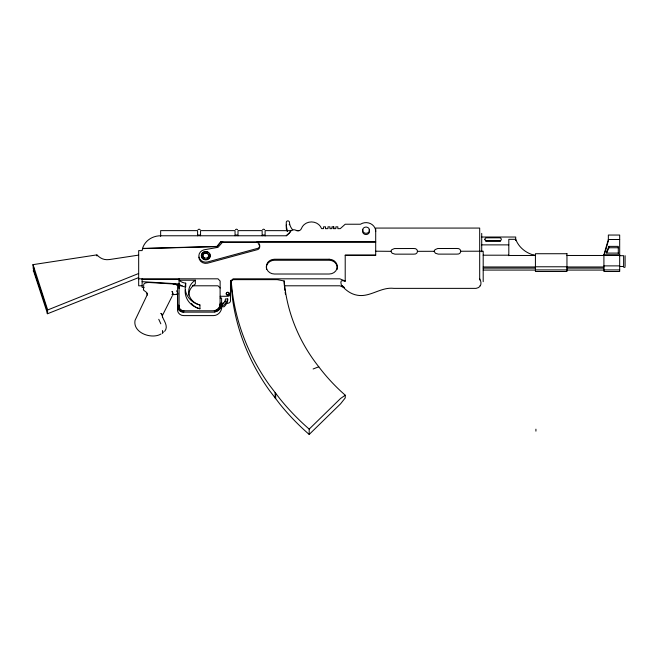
<?xml version="1.0" encoding="UTF-8"?>
<svg xmlns="http://www.w3.org/2000/svg" width="658" height="658" viewBox="0 0 658 658"><rect width="100%" height="100%" fill="white"/><g stroke="black" fill="none" stroke-linecap="round" stroke-linejoin="round"><path stroke-width="0.99" d="M177.611 293.6L177.611 308.742C176.722 312.377 180.21 315.75 183.763 315.601L213.554 315.601C219.246 315.503 222.889 309.581 221.606 304.259L220.134 304.259M221.54 305.246L221.606 304.259L220.134 304.292C220.142 307.837 216.86 310.65 213.447 310.79L183.763 310.79L183.763 312.131L213.546 312.131C217.337 311.941 221.022 309.112 221.54 305.246L220.076 305.073L220.134 281.048L218.004 278.819L138.673 278.819M161.062 333.943C151.982 339.66 132.612 332.973 135.046 320.356L147.359 294.513L147.178 295.08L147.137 293.188L147.31 293.739L146.463 292.349L143.534 290.088L143.715 284.634A5.938 2.468 4.2 0 1 149.119 282.504L173.062 283.96A5.914 2.459 4.2 0 1 178.17 285.506M96.965 255.978L96.965 254.917C100.403 258.528 104.194 260.231 109.335 259.565L138.673 255.107M287.201 231.295L287.414 230.67M183.763 312.131C180.202 312.279 176.706 308.898 177.602 305.246L177.602 285.062L179.066 285.062L179.083 288.549M183.87 310.798C181.024 310.963 178.26 308.224 179.066 305.337L177.602 305.246M182.834 312.065L183.047 310.74M390.877 251.331L391.814 249.662L394.487 248.559L413.676 248.51C418.71 247.959 418.71 254.704 413.676 254.153L395.014 254.153L392.168 253.272L390.877 251.331L375.702 251.2M434.115 251.298L435.053 249.629L437.726 248.518L456.915 248.477C461.949 247.926 461.949 254.671 456.915 254.12L438.261 254.12L435.407 253.24L434.115 251.298L417.814 251.331M230.81 280.382L230.481 281.871L233.187 279.642L277.273 279.642L284.174 280.974A186.535 169.6 0 0 0 318.776 366.786A203.33 184.873 0 0 0 340.49 390.901L345.261 395.228L345.261 397.893L340.589 403.798L309.194 434.445L308.627 433.959A256.258 232.998 0 0 1 280.152 404.423L269.657 390.753A239.479 217.74 0 0 1 232.496 298.609L230.818 281.83M230.481 287.201L230.974 281.418M290.433 231.896L286.288 235.77L160.642 235.77A18.712 17.009 0 0 0 142.564 248.411L142.12 250.599L138.673 250.599L138.673 285.794L142.12 285.794M143.345 289.553L143.534 288.878M604.192 255.197L608.346 240.877M172.141 296.174L162.181 315.988A5.873 2.352 17 0 0 161.662 314.08L160.832 313.373A5.93 2.459 5.1 0 1 162.205 315.75M181.929 311.876L182.356 310.601M618.298 253.511L618.298 246.372L608.938 246.372L606.561 251.775A1.053 0.962 0 0 0 607.457 253.091L618.298 253.091M606.561 253.157L608.938 247.753L608.938 246.372M181.057 311.571L181.69 310.362M180.251 311.152L181.073 310.041M164.615 331.369C168.604 326.787 164.368 321.367 162.436 316.893L162.608 317.46L162.444 316.704M625.001 267.337L623.718 267.337M375.702 241.84L220.891 241.84L216.934 246.421L142.564 248.411M220.891 241.84L216.934 246.627L142.564 248.609M179.519 310.634L180.514 309.647M309.194 434.445L309.194 429.106L340.589 398.46L345.261 395.228M286.288 235.77L289.446 232.932A4.622 4.203 0 0 1 296.297 230.366A3.463 3.142 0 0 0 301.372 228.622A10.61 9.648 0 0 1 311.473 221.927A10.61 9.648 0 0 1 321.573 228.622L323.547 228.622L323.547 226.829L325.513 226.829L325.513 228.68L327.98 228.622L327.98 226.829L329.946 226.829L329.946 228.68L331.92 228.622L331.92 226.829L333.894 226.829L333.894 228.68L335.86 228.622L335.86 226.829L337.834 226.829L337.834 228.68L340.293 228.622L345.211 224.23L360.485 224.23A9.664 8.793 0 0 1 370.569 223.654A9.664 8.793 0 0 1 375.702 231.567M198.033 229.593L199.078 229.157L200.122 229.593M235.482 229.593L236.526 229.157L237.571 229.593M262.583 229.593L263.628 229.157L264.672 229.593M178.886 310.017L180.021 309.17M96.808 254.893L32.925 264.656L33.698 271.441L47.557 313.726L138.673 277.586M375.702 255.065L345.211 255.065L345.211 281.344C341.979 280.185 339.915 279.856 341.329 284.972C345.277 290.014 350.772 294.11 357.204 295.212C370.084 297.597 380.826 286.765 393.846 288.369L476.079 288.369C481.64 287.464 481.895 282.578 479.69 278.803M178.351 309.326L179.618 308.643M138.673 273.481L47.203 310.157A2.122 0.847 -18.1 0 0 47.203 310.609A10.906 4.351 -18.1 0 1 47.203 312.937A2.122 0.847 -18.1 0 0 47.203 313.389L47.557 313.726L47.557 309.63L33.007 264.598M313.118 368.982L318.776 366.786M177.94 308.569L179.297 308.059M172.939 294.735L177.783 294.216L177.783 293.007L176.484 290.795M177.652 307.763L179.083 307.451M480.513 285.597L480.019 285.432M177.496 306.932L178.96 306.809M461.044 251.241L483.194 251.2L483.194 281.673M291.51 230.67L265.108 230.629L265.108 235.77M296.273 230.629L299.291 230.629M481.714 237.028L515.716 237.028L515.716 240.581M619.68 239.496L608.346 239.496L603.912 254.769L619.68 254.769M220.891 242.045L222.947 242.045M256.776 242.045L375.702 242.045M481.714 244.875L508.815 244.875M608.938 247.753L618.298 247.753M483.194 255.197L508.815 255.197M345.211 255.362L375.702 255.362L375.702 228.071L479.69 228.071L479.69 279.963M508.815 255.477L535.423 255.477A27.365 24.881 0 0 1 515.716 239.315L508.815 239.315L508.815 255.723M566.957 255.477L619.68 255.477M619.68 255.691L623.62 255.691L623.62 266.482L619.68 266.482M603.912 265.881L619.68 265.881M535.423 266.778L566.957 266.778M483.194 266.967L535.423 266.967M566.957 266.967L603.912 266.967M483.194 268.119L535.423 268.119M566.957 268.119L603.912 268.119M535.423 269.912L566.957 269.912M603.912 269.912L619.68 269.912M483.194 270.076L535.423 270.076M566.957 270.076L603.912 270.076M142.12 279.436L179.075 279.436M188.681 295.146A15.167 13.785 0 0 1 195.336 284.05L195.336 280.226L179.075 280.226A11.556 10.512 0 0 0 185.712 283.179A19.929 18.12 0 0 0 199.933 304.967L199.933 308.791A15.167 13.785 0 0 1 195.549 307.015M179.075 285.794L182.151 285.794M192.399 285.794L218.004 285.794L220.134 288.023M284.379 285.794L339.832 285.794L344.315 287.653M220.134 296.281L227.726 296.281A2.747 2.5 0 0 0 230.481 293.781M220.134 298.025L221.606 298.025L221.606 307.747M227.726 298.946L225.423 298.946A6.654 6.054 0 0 1 222.93 303.56A1.012 0.921 0 0 0 222.823 304.901A1.012 0.921 0 0 0 224.304 304.901A14.106 12.823 0 0 0 227.726 298.946L227.726 300.591A14.106 12.823 0 0 1 224.304 306.546A1.012 0.921 0 0 1 222.93 306.636A1.012 0.921 0 0 1 222.725 305.402M220.134 303.256L223.934 303.256M225.834 303.256L227.726 303.256A2.747 2.5 0 0 0 230.481 300.755L230.481 281.048L233.187 278.819L339.832 278.819L345.211 281.048M177.479 306.085L178.951 306.159M142.12 281.665L179.075 283.919M144.118 287.53L142.12 287.406L142.12 278.819M533.202 255.246L535.423 255.477M219.912 305.88L221.343 306.209M176.484 294.134L177.282 294.34M219.632 306.653L221.006 307.146M219.254 307.393L220.545 308.043M343.895 286.987L341.65 285.424M218.777 308.084L219.969 308.873M218.201 308.717L219.279 309.638M309.194 429.106L308.627 428.629A256.258 232.998 0 0 1 280.152 399.093L269.657 385.424A239.479 217.74 0 0 1 232.496 293.271L231.081 280.621M217.551 309.285L218.497 310.313M216.827 309.77L217.617 310.897M216.038 310.165L216.671 311.374M158.759 319.294L160.823 323.81M215.207 310.469L215.668 311.744M33.698 269.393L47.557 311.678M287.546 231.073L287.201 230.004A27.447 24.955 0 0 1 286.288 222.248A1.579 1.439 0 0 1 287.867 220.891A1.579 1.439 0 0 1 289.446 222.248A14.122 12.839 0 0 0 292.794 229.922M214.335 310.675L214.623 311.999M484.888 239.52L484.888 239.068A2.171 1.842 0 0 1 485.193 238.476L485.341 238.319A2.196 1.497 0 0 1 486.402 237.826L499.545 237.793A2.303 1.571 0 0 1 500.837 238.336L500.993 238.492A2.287 1.933 0 0 1 501.306 239.076L501.306 239.52A2.287 2.18 0 0 1 500.993 240.186L500.837 240.384A2.295 2.295 0 0 1 499.29 241.223L486.912 241.223A2.188 2.188 0 0 1 484.921 239.528M625.1 255.691L625.1 266.482M608.346 239.866L608.346 235.046L619.68 235.046L619.68 271.507L603.912 271.507L603.912 254.704M535.916 429.172L535.916 431.146M481.714 233.384L481.714 251.784M333.4 226.829L333.4 228.68M284.174 280.974L284.174 283.639A186.535 169.6 0 0 0 284.355 285.564M275.661 393.344L275.661 398.682M275.143 392.686L275.143 398.016M185.712 283.179L185.712 287.003M179.075 278.819L179.083 307.812M160.642 236.37L160.642 230.629L197.597 230.629L197.597 235.77A1.472 0.781 0 0 1 199.078 234.988A1.472 0.781 0 0 1 200.55 235.77L200.558 230.629L235.046 230.629L235.046 235.77A1.472 0.781 0 0 1 236.526 234.988A1.472 0.781 0 0 1 237.999 235.77L238.007 230.629L262.147 230.629L262.147 235.77A1.472 0.781 0 0 1 263.628 234.988A1.472 0.781 0 0 1 265.1 235.77M184.24 286.74A11.556 10.512 0 0 1 179.075 284.05M286.666 230.687A27.447 24.955 0 0 1 286.288 225.126A1.579 1.439 0 0 1 286.526 224.436M289.207 224.436A1.579 1.439 0 0 1 289.38 224.765M259.581 245.845A3.413 3.101 0 0 1 256.669 249.859L207.558 263.184A6.901 6.276 0 0 1 198.881 257.122M258.676 244.521A3.413 3.101 0 0 1 259.219 245.13M199.933 304.967A15.167 13.785 0 0 1 188.887 293.937A15.167 13.785 0 0 1 195.336 280.226M194.768 306.513A15.167 13.785 0 0 1 191.429 303.387M285.457 294.184A186.535 169.6 0 0 1 285.169 292.267M284.906 290.359A186.535 169.6 0 0 1 284.552 287.48M225.398 301.027A6.654 6.054 0 0 1 225.233 301.899M178.762 286.131A5.914 2.459 4.2 0 1 178.762 287.406M173.062 283.96A5.938 2.468 4.2 0 1 177.759 285.539M209.614 253.873A4.433 4.03 0 0 1 205.773 259.926A4.433 4.03 0 0 1 201.932 253.873M202.639 253.042A4.433 4.03 0 0 1 204.63 251.998M206.925 251.998A4.433 4.03 0 0 1 207.994 252.401M204.301 258.216A2.953 2.69 0 0 1 203.511 254.161A2.953 2.69 0 0 1 208.043 254.161A2.953 2.69 0 0 1 207.254 258.216M369.031 229.856A3.446 3.134 0 0 1 366.037 234.561A3.446 3.134 0 0 1 363.051 229.856M500.467 241.173A2.319 2.319 0 0 0 499.29 240.713L486.912 240.713A2.213 2.204 0 0 0 485.719 241.149M337.011 269.566A8.126 7.394 0 0 0 329.156 260.255L274.468 260.255A8.126 7.394 0 0 0 266.613 269.566M199.933 308.791A19.929 18.12 0 0 1 185.186 290.079M33.426 267.748L33.352 267.872A2.122 0.847 -18.1 0 0 33.352 268.324A10.906 4.351 -18.1 0 1 33.352 270.652A2.122 0.847 -18.1 0 0 33.352 271.104L33.698 271.441L33.698 267.345L33.426 267.748M222.322 242.44L218.012 247.334L203.988 249.834A6.901 6.276 0 0 0 199.111 257.517A6.901 6.276 0 0 0 207.558 261.95L256.669 248.625A3.413 3.101 0 0 0 259.729 245.385A3.413 3.101 0 0 0 256.324 242.44L222.322 242.44M566.957 253.725L535.423 253.725L535.423 271.507L566.957 271.507L566.957 253.725M329.156 259.236L274.468 259.236A8.126 7.394 0 0 0 266.334 266.622A8.126 7.394 0 0 0 274.468 274.016L329.156 274.016A8.126 7.394 0 0 0 337.291 266.622A8.126 7.394 0 0 0 329.156 259.236M162.444 332.997L162.436 333.014A5.938 1.538 54 0 0 162.444 330.653L162.436 330.661A5.906 1.357 59 0 1 162.436 333.014M172.24 294.735L172.067 294.677A5.93 1.596 52.5 0 0 172.059 291.338L172.454 292.522A5.93 1.02 67.6 0 1 172.454 294.866L172.24 294.735M226.994 294.949A1.481 1.341 0 0 0 229.206 293.781A1.481 1.341 0 0 0 226.994 292.621A1.481 1.341 0 0 0 226.994 294.949M226.681 294.529A1.481 1.341 0 0 0 229.157 293.92A1.481 1.341 0 0 0 227.347 292.275A1.481 1.341 0 0 0 226.681 294.529M203.561 258.972A4.433 4.03 0 0 0 210.215 255.485A4.433 4.03 0 0 0 203.561 251.989A4.433 4.03 0 0 0 203.561 258.972M204.301 257.813A2.953 2.69 0 0 0 208.734 255.485A2.953 2.69 0 0 0 204.301 253.149A2.953 2.69 0 0 0 204.301 257.813M363.603 232.406A3.446 3.134 0 0 0 369.368 230.999A3.446 3.134 0 0 0 365.149 227.158A3.446 3.134 0 0 0 363.603 232.406"/></g></svg>
